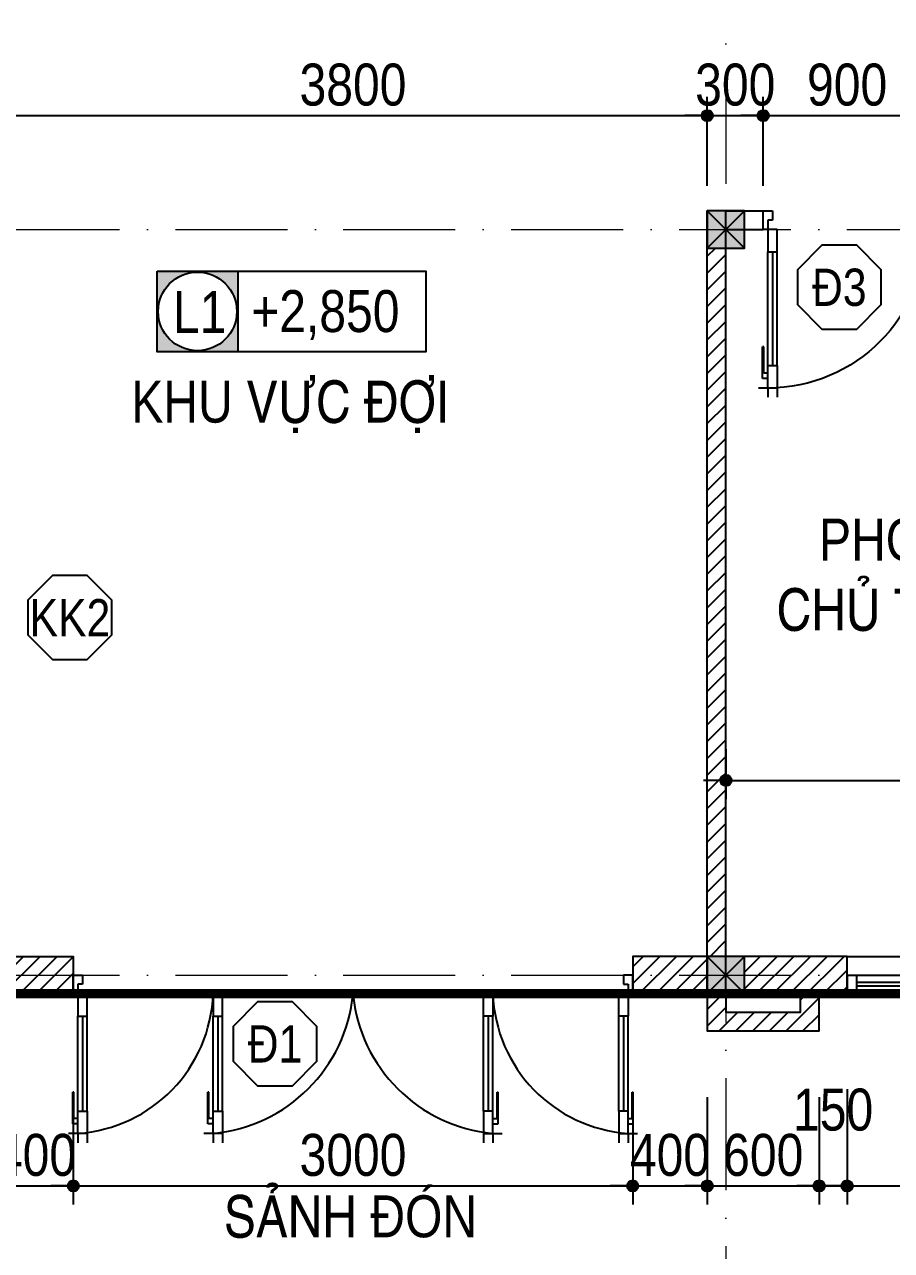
# Model space of a CAD drawing. Extents: x -1107188 to -523840, y 39692 to 514392.
# Drawn here: x -1085881 to -1081232, y 471298 to 477876 of the extents above; entities that cross this region are included whole.
import ezdxf
from ezdxf.enums import TextEntityAlignment as Align

# ---------------------------------------------------------------- set-up
doc = ezdxf.new("R2010")
doc.units = 0
doc.linetypes.add('ACAD_ISO10W100', pattern=[18, 12, -3, 0, -3])
doc.layers.get('0').update_dxf_attribs({"color": 255, "linetype": 'CONTINUOUS'})
doc.layers.get('DEFPOINTS').update_dxf_attribs({"linetype": 'CONTINUOUS'})
for name, color, linetype in [('009', 251, 'CONTINUOUS'), ('DIM', 1, 'CONTINUOUS'), ('DOOR', 20, 'CONTINUOUS'), ('MEDIUM', 2, 'CONTINUOUS'), ('TAGS', 60, 'CONTINUOUS'), ('TEXT', 7, 'CONTINUOUS'), ('TUONG', 131, 'CONTINUOUS'), ('WALL', 4, 'CONTINUOUS')]:
    doc.layers.add(name, color=color, linetype=linetype)
doc.layers.add('NET-THAY', color=2, linetype='CONTINUOUS', lineweight=13)
doc.layers.add('TRUC', color=24, linetype='CONTINUOUS', lineweight=0)
doc.styles.add('1', font='', dxfattribs={"height": 250})
doc.styles.add('HEL-CONDENSE', font='')
doc.styles.add('VNI-HELVE-CONDENSEN', font='')
doc.styles.get('1').set_extended_font_data('VNI-Helve-Condense')
doc.styles.get('HEL-CONDENSE').set_extended_font_data('VNI-Helve-Condense')
doc.styles.get('VNI-HELVE-CONDENSEN').set_extended_font_data('VNI-Helve-Condense')
doc.dimstyles.new('D100', dxfattribs={"dimtxt": 225, "dimasz": 1.2, "dimexe": 100, "dimexo": 0, "dimgap": 50, "dimtad": 1, "dimdec": 0, "dimzin": 13, "dimdsep": 46, "dimtxsty": 'HEL-CONDENSE', "dimblk": 'D50', "dimcen": 0, "dimclrd": 1, "dimclre": 1, "dimclrt": 7, "dimadec": 0, "dimazin": 0, "dimtfac": 1, "dimtdec": 0, "dimtmove": 0, "dimatfit": 3, "dimldrblk": 'D50', "dimfxl": 1, "dimtolj": 1, "dimtzin": 13, "dimarcsym": 0})
pattern_1 = [(45, (-2399621.036, 99015.243), (-44.9012806, 44.9012806), [])]

# ---------------------------------------------------------------- blocks, each defined once
blk = doc.blocks.new('A$C6E0044D6')
at = {"layer": 'DOOR'}
for p, q in [((-25, 925), (-75, 925)), ((-25, 925), (-25, 975)), ((25, 925), (-25, 925)), ((-25, 925), (-25, 805)), ((25, 925), (25, 975)), ((25, 805), (25, 925)), ((-25, 874.1), (-53.3, 874.1)), ((-53.3, 874.1), (-53.3, 704.5)), ((-25, 874.1), (-25, 845.9)), ((-25, 845.9), (-47.6, 845.9)), ((-47.6, 845.9), (-47.6, 704.5)), ((-25, 827.9), (-25, 195)), ((-25, 805), (25, 805)), ((0, 195), (0, 805)), ((25, 805), (25, 195)), ((-47.6, 704.5), (-53.3, 704.5)), ((-25, 195), (25, 195)), ((-25, 75), (-25, 195)), ((25, 195), (25, 75)), ((-25, 75), (-50, 75)), ((-50, 75), (-50, -25)), ((-25, 25), (-25, 75)), ((25, 75), (-25, 75)), ((825, 25), (825, 75)), ((825, 75), (850, 75)), ((850, 75), (850, -25)), ((0, 25), (-25, 25)), ((0, -25), (0, 25)), ((800, -25), (800, 25)), ((800, 25), (825, 25)), ((-50, -25), (0, -25)), ((850, -25), (800, -25))]:
    blk.add_line(p, q, dxfattribs=at)
at = {"layer": 'DOOR', "color": 251}
blk.add_arc((-25, 75), 850, 0, 90, dxfattribs=at)
blk = doc.blocks.new('s11')
at = {"layer": 'DOOR'}
for p, q in [((0, 0), (0, -100)), ((1400, 0), (0, 0)), ((50, 0), (50, -100)), ((1350, 0), (1350, -100)), ((1400, 0), (1400, -100)), ((1400, -100), (0, -100))]:
    blk.add_line(p, q, dxfattribs=at)
at = {"layer": 'DOOR', "linetype": 'ByBlock', "lineweight": -2}
for p, q in [((675, -100), (675, 0)), ((725, -100), (725, 0))]:
    blk.add_line(p, q, dxfattribs=at)
at = {"layer": 'DOOR', "color": 251}
for p, q in [((50, -40), (675, -40)), ((50, -60), (675, -60)), ((725, -40), (1350, -40)), ((725, -60), (1350, -60))]:
    blk.add_line(p, q, dxfattribs=at)
blk = doc.blocks.new('A$C27B14CF0')
at = {"layer": 'TAGS', "ltscale": 1000}
h = blk.add_hatch(color=8, dxfattribs=at)
h.paths.add_polyline_path([(249.9, 243.1), (-182.1, 243.1), (-182.1, -188.9), (249.9, -188.9)])
h.paths.add_polyline_path([(244.9, 27.1, -1), (-177.1, 27.1, -1)], flags=16)
blk.add_line((249.9, 243.1), (249.9, -188.9), dxfattribs=at)
blk.add_lwpolyline([(-182.1, 243.1), (1257.9, 243.1), (1257.9, -188.9), (-182.1, -188.9)], close=True, dxfattribs=at)
blk.add_circle((33.9, 27.1), 211, dxfattribs=at)
at = {"layer": 'TAGS', "ltscale": 1000, "style": 'VNI-HELVE-CONDENSEN'}
for p in [(-44.3, -83.7), (379.3, -83.7)]:
    blk.add_attdef('S', p, '', height=225, dxfattribs=at)
blk = doc.blocks.new('KH-CUADI')
at = {"layer": 'TAGS'}
blk.add_lwpolyline([(-124.3, 300), (-300, 124.3), (-300, -124.3), (-124.3, -300), (124.3, -300), (300, -124.3), (300, 124.3), (124.3, 300)], close=True, dxfattribs=at)
at = {"layer": 'TAGS', "style": 'VNI-HELVE-CONDENSEN'}
blk.add_attdef('D', text='', height=300, dxfattribs=at).set_placement((0, 0), align=Align.MIDDLE)
blk = doc.blocks.new('A$C225A2996')
at = {"layer": 'WALL'}
blk.add_hatch(color=4, dxfattribs=at).paths.add_polyline_path([(531.4, 81.6), (731.4, 81.6), (731.4, 281.6), (531.4, 281.6)])
at = {"layer": 'WALL', "color": 4}
for p, q in [((531.4, 281.6), (731.4, 81.6)), ((531.4, 81.6), (731.4, 281.6))]:
    blk.add_line(p, q, dxfattribs=at)
blk.add_lwpolyline([(531.4, 81.6), (731.4, 81.6), (731.4, 281.6), (531.4, 281.6)], close=True, dxfattribs=at)
blk = doc.blocks.new('A$C64CC7D9A')
at = {"layer": 'DOOR'}
for p, q in [((-312.4, 362), (-312.4, 462)), ((-312.4, 462), (-262.4, 462)), ((-262.4, 462), (-262.4, 412)), ((2637.6, 462), (2637.6, 412)), ((2687.6, 462), (2637.6, 462)), ((2687.6, 362), (2687.6, 462)), ((-262.4, 412), (-287.4, 412)), ((-287.4, 412), (-287.4, 362)), ((2637.6, 412), (2662.6, 412)), ((2662.6, 412), (2662.6, 362)), ((-287.4, 362), (-312.4, 362)), ((-237.4, 362), (-287.4, 362)), ((-287.4, 362), (-287.4, 242)), ((-237.4, 242), (-237.4, 362)), ((487.6, 362), (437.6, 362)), ((437.6, 362), (437.6, 242)), ((487.6, 242), (487.6, 362)), ((1887.6, 242), (1887.6, 362)), ((1887.6, 362), (1937.6, 362)), ((1937.6, 362), (1937.6, 242)), ((2612.6, 242), (2612.6, 362)), ((2612.6, 362), (2662.6, 362)), ((2662.6, 362), (2687.6, 362)), ((2662.6, 362), (2662.6, 242)), ((-287.4, 242), (-237.4, 242)), ((-287.4, -290.9), (-287.4, 242)), ((-262.4, 242), (-262.4, -268)), ((-237.4, -268), (-237.4, 242)), ((437.6, 242), (487.6, 242)), ((437.6, -290.9), (437.6, 242)), ((462.6, 242), (462.6, -268)), ((487.6, -268), (487.6, 242)), ((1887.6, -268), (1887.6, 242)), ((1937.6, 242), (1887.6, 242)), ((1912.6, 242), (1912.6, -268)), ((1937.6, -290.9), (1937.6, 242)), ((2612.6, -268), (2612.6, 242)), ((2662.6, 242), (2612.6, 242)), ((2637.6, 242), (2637.6, -268)), ((2662.6, -290.9), (2662.6, 242)), ((-315.7, -337.1), (-315.7, -167.5)), ((-310, -167.5), (-315.7, -167.5)), ((-310, -308.9), (-310, -167.5)), ((409.3, -337.1), (409.3, -167.5)), ((415, -167.5), (409.3, -167.5)), ((415, -308.9), (415, -167.5)), ((1960.2, -308.9), (1960.2, -167.5)), ((1960.2, -167.5), (1965.9, -167.5)), ((1965.9, -337.1), (1965.9, -167.5)), ((2685.2, -308.9), (2685.2, -167.5)), ((2685.2, -167.5), (2690.9, -167.5)), ((2690.9, -337.1), (2690.9, -167.5)), ((-287.4, -308.9), (-310, -308.9)), ((-287.4, -268), (-237.4, -268)), ((-287.4, -388), (-287.4, -268)), ((-287.4, -337.1), (-287.4, -308.9)), ((-237.4, -268), (-237.4, -388)), ((437.6, -308.9), (415, -308.9)), ((437.6, -268), (487.6, -268)), ((437.6, -388), (437.6, -268)), ((437.6, -337.1), (437.6, -308.9)), ((487.6, -268), (487.6, -388)), ((1937.6, -268), (1887.6, -268)), ((1887.6, -268), (1887.6, -388)), ((1937.6, -388), (1937.6, -268)), ((1937.6, -337.1), (1937.6, -308.9)), ((1937.6, -308.9), (1960.2, -308.9)), ((2662.6, -268), (2612.6, -268)), ((2612.6, -268), (2612.6, -388)), ((2662.6, -388), (2662.6, -268)), ((2662.6, -337.1), (2662.6, -308.9)), ((2662.6, -308.9), (2685.2, -308.9)), ((-287.4, -388), (-337.4, -388)), ((-287.4, -337.1), (-315.7, -337.1)), ((-287.4, -388), (-287.4, -438)), ((-237.4, -388), (-287.4, -388)), ((-237.4, -388), (-237.4, -438)), ((437.6, -388), (387.6, -388)), ((437.6, -337.1), (409.3, -337.1)), ((437.6, -388), (437.6, -438)), ((487.6, -388), (437.6, -388)), ((487.6, -388), (487.6, -438)), ((1887.6, -388), (1887.6, -438)), ((1887.6, -388), (1937.6, -388)), ((1937.6, -337.1), (1965.9, -337.1)), ((1937.6, -388), (1937.6, -438)), ((1937.6, -388), (1987.6, -388)), ((2612.6, -388), (2612.6, -438)), ((2612.6, -388), (2662.6, -388)), ((2662.6, -337.1), (2690.9, -337.1)), ((2662.6, -388), (2662.6, -438)), ((2662.6, -388), (2712.6, -388))]:
    blk.add_line(p, q, dxfattribs=at)
at = {"layer": 'DOOR', "color": 251}
for centre, radius, start, end in [((-341.4, 389.6), 779.5, 273.97401, 357.96804), ((360.6, 439), 830.6, 275.32072, 354.67928), ((2014.6, 439), 830.6, 185.32072, 264.67928), ((2716.6, 389.6), 779.5, 182.03196, 266.02599)]:
    blk.add_arc(centre, radius, start, end, dxfattribs=at)
blk = doc.blocks.new('D50')
at = {"layer": 'DIM'}
blk.add_hatch(color=256, dxfattribs=at).paths.add_polyline_path([(25, 0, 1), (-25, 0, 1)])
blk.add_line((25, 0), (100, 0), dxfattribs=at)
blk.add_circle((0, 0), 25, dxfattribs=at)
blk = doc.blocks.new('*D251')
at = {"layer": 'DEFPOINTS', "color": 0, "transparency": 16777216}
for p in [(-1086019.9, 472120.9), (-1085619.9, 472112.6), (-1085619.9, 471644.1)]:
    blk.add_point(p, dxfattribs=at)
at = {"layer": 'DIM', "color": 1, "lineweight": -2, "transparency": 16777216}
for p, q in [((-1086019.9, 472120.9), (-1086019.9, 471544.1)), ((-1085619.9, 472112.6), (-1085619.9, 471544.1)), ((-1086018.7, 471644.1), (-1085621.1, 471644.1))]:
    blk.add_line(p, q, dxfattribs=at)
at = {"layer": 'DIM', "color": 1, "lineweight": -2, "transparency": 16777216, "xscale": 1.199999999999999, "yscale": 1.199999999999999, "zscale": 1.199999999999999, "rotation": 180}
blk.add_blockref('D50', (-1086019.9, 471644.1), dxfattribs=at)
at = {"layer": 'DIM', "color": 1, "lineweight": -2, "transparency": 16777216, "xscale": 1.199999999999999, "yscale": 1.199999999999999, "zscale": 1.199999999999999}
blk.add_blockref('D50', (-1085619.9, 471644.1), dxfattribs=at)
at = {"layer": 'DIM', "color": 7, "transparency": 16777216, "insert": (-1085819.9, 471809), "char_height": 225, "attachment_point": 5, "style": 'HEL-CONDENSE'}
blk.add_mtext('\\A1;400', dxfattribs=at)
blk = doc.blocks.new('*D252')
at = {"layer": 'DEFPOINTS', "color": 0, "transparency": 16777216}
for p in [(-1085619.9, 472112.6), (-1082619.9, 472112.6), (-1082619.9, 471644.1)]:
    blk.add_point(p, dxfattribs=at)
at = {"layer": 'DIM', "color": 1, "lineweight": -2, "transparency": 16777216}
for p, q in [((-1085619.9, 472112.6), (-1085619.9, 471544.1)), ((-1082619.9, 472112.6), (-1082619.9, 471544.1)), ((-1085618.7, 471644.1), (-1082621.1, 471644.1))]:
    blk.add_line(p, q, dxfattribs=at)
at = {"layer": 'DIM', "color": 1, "lineweight": -2, "transparency": 16777216, "xscale": 1.199999999999999, "yscale": 1.199999999999999, "zscale": 1.199999999999999, "rotation": 180}
blk.add_blockref('D50', (-1085619.9, 471644.1), dxfattribs=at)
at = {"layer": 'DIM', "color": 1, "lineweight": -2, "transparency": 16777216, "xscale": 1.199999999999999, "yscale": 1.199999999999999, "zscale": 1.199999999999999}
blk.add_blockref('D50', (-1082619.9, 471644.1), dxfattribs=at)
at = {"layer": 'DIM', "color": 7, "transparency": 16777216, "insert": (-1084119.9, 471809), "char_height": 225, "attachment_point": 5, "style": 'HEL-CONDENSE'}
blk.add_mtext('\\A1;3000', dxfattribs=at)
blk = doc.blocks.new('*D253')
at = {"layer": 'DEFPOINTS', "color": 0, "transparency": 16777216}
for p in [(-1082619.9, 472112.6), (-1082219.9, 472120.9), (-1082219.9, 471644.1)]:
    blk.add_point(p, dxfattribs=at)
at = {"layer": 'DIM', "color": 1, "lineweight": -2, "transparency": 16777216}
for p, q in [((-1082619.9, 472112.6), (-1082619.9, 471544.1)), ((-1082219.9, 472120.9), (-1082219.9, 471544.1)), ((-1082618.7, 471644.1), (-1082221.1, 471644.1))]:
    blk.add_line(p, q, dxfattribs=at)
at = {"layer": 'DIM', "color": 1, "lineweight": -2, "transparency": 16777216, "xscale": 1.199999999999999, "yscale": 1.199999999999999, "zscale": 1.199999999999999, "rotation": 180}
blk.add_blockref('D50', (-1082619.9, 471644.1), dxfattribs=at)
at = {"layer": 'DIM', "color": 1, "lineweight": -2, "transparency": 16777216, "xscale": 1.199999999999999, "yscale": 1.199999999999999, "zscale": 1.199999999999999}
blk.add_blockref('D50', (-1082219.9, 471644.1), dxfattribs=at)
at = {"layer": 'DIM', "color": 7, "transparency": 16777216, "insert": (-1082419.9, 471809), "char_height": 225, "attachment_point": 5, "style": 'HEL-CONDENSE'}
blk.add_mtext('\\A1;400', dxfattribs=at)
blk = doc.blocks.new('*D254')
at = {"layer": 'DEFPOINTS', "color": 0, "transparency": 16777216}
for p in [(-1082219.9, 472120.9), (-1081619.9, 472120.9), (-1081619.9, 471644.1)]:
    blk.add_point(p, dxfattribs=at)
at = {"layer": 'DIM', "color": 1, "lineweight": -2, "transparency": 16777216}
for p, q in [((-1082219.9, 472120.9), (-1082219.9, 471544.1)), ((-1081619.9, 472120.9), (-1081619.9, 471544.1)), ((-1082218.7, 471644.1), (-1081621.1, 471644.1))]:
    blk.add_line(p, q, dxfattribs=at)
at = {"layer": 'DIM', "color": 1, "lineweight": -2, "transparency": 16777216, "xscale": 1.199999999999999, "yscale": 1.199999999999999, "zscale": 1.199999999999999, "rotation": 180}
blk.add_blockref('D50', (-1082219.9, 471644.1), dxfattribs=at)
at = {"layer": 'DIM', "color": 1, "lineweight": -2, "transparency": 16777216, "xscale": 1.199999999999999, "yscale": 1.199999999999999, "zscale": 1.199999999999999}
blk.add_blockref('D50', (-1081619.9, 471644.1), dxfattribs=at)
at = {"layer": 'DIM', "color": 7, "transparency": 16777216, "insert": (-1081919.9, 471809), "char_height": 225, "attachment_point": 5, "style": 'HEL-CONDENSE'}
blk.add_mtext('\\A1;600', dxfattribs=at)
blk = doc.blocks.new('*D255')
at = {"layer": 'DEFPOINTS', "color": 0, "transparency": 16777216}
for p in [(-1081469.9, 472162.6), (-1081619.9, 472120.9), (-1081469.9, 471644.1)]:
    blk.add_point(p, dxfattribs=at)
at = {"layer": 'DIM', "color": 1, "lineweight": -2, "transparency": 16777216}
for p, q in [((-1081469.9, 472162.6), (-1081469.9, 471544.1)), ((-1081619.9, 472120.9), (-1081619.9, 471544.1)), ((-1081618.7, 471644.1), (-1081471.1, 471644.1))]:
    blk.add_line(p, q, dxfattribs=at)
at = {"layer": 'DIM', "color": 1, "lineweight": -2, "transparency": 16777216, "xscale": 1.199999999999999, "yscale": 1.199999999999999, "zscale": 1.199999999999999, "rotation": 180}
blk.add_blockref('D50', (-1081619.9, 471644.1), dxfattribs=at)
at = {"layer": 'DIM', "color": 1, "lineweight": -2, "transparency": 16777216, "xscale": 1.199999999999999, "yscale": 1.199999999999999, "zscale": 1.199999999999999}
blk.add_blockref('D50', (-1081469.9, 471644.1), dxfattribs=at)
at = {"layer": 'DIM', "color": 7, "transparency": 16777216, "insert": (-1081544.9, 472052.1), "char_height": 225, "attachment_point": 5, "style": 'HEL-CONDENSE'}
blk.add_mtext('\\A1;150', dxfattribs=at)
blk = doc.blocks.new('*D256')
at = {"layer": 'DEFPOINTS', "color": 0, "transparency": 16777216}
for p in [(-1081469.9, 472162.6), (-1080069.9, 472112.6), (-1080069.9, 471644.1)]:
    blk.add_point(p, dxfattribs=at)
at = {"layer": 'DIM', "color": 1, "lineweight": -2, "transparency": 16777216}
for p, q in [((-1081469.9, 472162.6), (-1081469.9, 471544.1)), ((-1080069.9, 472112.6), (-1080069.9, 471544.1)), ((-1081468.7, 471644.1), (-1080071.1, 471644.1))]:
    blk.add_line(p, q, dxfattribs=at)
at = {"layer": 'DIM', "color": 1, "lineweight": -2, "transparency": 16777216, "xscale": 1.199999999999999, "yscale": 1.199999999999999, "zscale": 1.199999999999999, "rotation": 180}
blk.add_blockref('D50', (-1081469.9, 471644.1), dxfattribs=at)
at = {"layer": 'DIM', "color": 1, "lineweight": -2, "transparency": 16777216, "xscale": 1.199999999999999, "yscale": 1.199999999999999, "zscale": 1.199999999999999}
blk.add_blockref('D50', (-1080069.9, 471644.1), dxfattribs=at)
at = {"layer": 'DIM', "color": 7, "transparency": 16777216, "insert": (-1080769.9, 471809), "char_height": 225, "attachment_point": 5, "style": 'HEL-CONDENSE'}
blk.add_mtext('\\A1;1400', dxfattribs=at)
blk = doc.blocks.new('*D287')
at = {"layer": 'DEFPOINTS', "color": 0, "transparency": 16777216}
for p in [(-1082219.9, 477387.6), (-1086019.9, 477011), (-1082219.9, 477011)]:
    blk.add_point(p, dxfattribs=at)
at = {"layer": 'DIM', "color": 1, "lineweight": -2, "transparency": 16777216}
for p, q in [((-1086019.9, 477011), (-1086019.9, 477487.6)), ((-1082219.9, 477011), (-1082219.9, 477487.6)), ((-1086018.7, 477387.6), (-1082221.1, 477387.6))]:
    blk.add_line(p, q, dxfattribs=at)
at = {"layer": 'DIM', "color": 1, "lineweight": -2, "transparency": 16777216, "xscale": 1.199999999999999, "yscale": 1.199999999999999, "zscale": 1.199999999999999, "rotation": 180}
blk.add_blockref('D50', (-1086019.9, 477387.6), dxfattribs=at)
at = {"layer": 'DIM', "color": 1, "lineweight": -2, "transparency": 16777216, "xscale": 1.199999999999999, "yscale": 1.199999999999999, "zscale": 1.199999999999999}
blk.add_blockref('D50', (-1082219.9, 477387.6), dxfattribs=at)
at = {"layer": 'DIM', "color": 7, "transparency": 16777216, "insert": (-1084119.9, 477552.5), "char_height": 225, "attachment_point": 5, "style": 'HEL-CONDENSE'}
blk.add_mtext('\\A1;3800', dxfattribs=at)
blk = doc.blocks.new('*D288')
at = {"layer": 'DEFPOINTS', "color": 0, "transparency": 16777216}
for p in [(-1081919.9, 477387.6), (-1082219.9, 477011), (-1081919.9, 477011)]:
    blk.add_point(p, dxfattribs=at)
at = {"layer": 'DIM', "color": 1, "lineweight": -2, "transparency": 16777216}
for p, q in [((-1082219.9, 477011), (-1082219.9, 477487.6)), ((-1081919.9, 477011), (-1081919.9, 477487.6)), ((-1082218.7, 477387.6), (-1081921.1, 477387.6))]:
    blk.add_line(p, q, dxfattribs=at)
at = {"layer": 'DIM', "color": 1, "lineweight": -2, "transparency": 16777216, "xscale": 1.199999999999999, "yscale": 1.199999999999999, "zscale": 1.199999999999999, "rotation": 180}
blk.add_blockref('D50', (-1082219.9, 477387.6), dxfattribs=at)
at = {"layer": 'DIM', "color": 1, "lineweight": -2, "transparency": 16777216, "xscale": 1.199999999999999, "yscale": 1.199999999999999, "zscale": 1.199999999999999}
blk.add_blockref('D50', (-1081919.9, 477387.6), dxfattribs=at)
at = {"layer": 'DIM', "color": 7, "transparency": 16777216, "insert": (-1082069.9, 477552.5), "char_height": 225, "attachment_point": 5, "style": 'HEL-CONDENSE'}
blk.add_mtext('\\A1;300', dxfattribs=at)
blk = doc.blocks.new('*D289')
at = {"layer": 'DEFPOINTS', "color": 0, "transparency": 16777216}
for p in [(-1081019.9, 477387.6), (-1081919.9, 477011), (-1081019.9, 477011)]:
    blk.add_point(p, dxfattribs=at)
at = {"layer": 'DIM', "color": 1, "lineweight": -2, "transparency": 16777216}
for p, q in [((-1081919.9, 477011), (-1081919.9, 477487.6)), ((-1081019.9, 477011), (-1081019.9, 477487.6)), ((-1081918.7, 477387.6), (-1081021.1, 477387.6))]:
    blk.add_line(p, q, dxfattribs=at)
at = {"layer": 'DIM', "color": 1, "lineweight": -2, "transparency": 16777216, "xscale": 1.199999999999999, "yscale": 1.199999999999999, "zscale": 1.199999999999999, "rotation": 180}
blk.add_blockref('D50', (-1081919.9, 477387.6), dxfattribs=at)
at = {"layer": 'DIM', "color": 1, "lineweight": -2, "transparency": 16777216, "xscale": 1.199999999999999, "yscale": 1.199999999999999, "zscale": 1.199999999999999}
blk.add_blockref('D50', (-1081019.9, 477387.6), dxfattribs=at)
at = {"layer": 'DIM', "color": 7, "transparency": 16777216, "insert": (-1081469.9, 477552.5), "char_height": 225, "attachment_point": 5, "style": 'HEL-CONDENSE'}
blk.add_mtext('\\A1;900', dxfattribs=at)
blk = doc.blocks.new('*D371')
at = {"layer": 'DEFPOINTS', "color": 0, "transparency": 16777216}
for p in [(-1082119.9, 473987.9), (-1079419.9, 473987.9), (-1079419.9, 473820)]:
    blk.add_point(p, dxfattribs=at)
at = {"layer": 'DIM', "color": 1, "lineweight": -2, "transparency": 16777216}
for p, q in [((-1082119.9, 473987.9), (-1082119.9, 473720)), ((-1079419.9, 473987.9), (-1079419.9, 473720)), ((-1082118.7, 473820), (-1079421.1, 473820))]:
    blk.add_line(p, q, dxfattribs=at)
at = {"layer": 'DIM', "color": 1, "lineweight": -2, "transparency": 16777216, "xscale": 1.199999999999999, "yscale": 1.199999999999999, "zscale": 1.199999999999999, "rotation": 180}
blk.add_blockref('D50', (-1082119.9, 473820), dxfattribs=at)
at = {"layer": 'DIM', "color": 1, "lineweight": -2, "transparency": 16777216, "xscale": 1.199999999999999, "yscale": 1.199999999999999, "zscale": 1.199999999999999}
blk.add_blockref('D50', (-1079419.9, 473820), dxfattribs=at)
at = {"layer": 'DIM', "color": 7, "transparency": 16777216, "insert": (-1080769.9, 473984.9), "char_height": 225, "attachment_point": 5, "style": 'HEL-CONDENSE'}
blk.add_mtext('\\A1;2700', dxfattribs=at)

msp = doc.modelspace()

# ---------------------------------------------------------------- hatches: boundary and pattern name
at = {"layer": '009'}
h = msp.add_hatch(dxfattribs=at)
h.set_pattern_fill('ANSI31', color=256, scale=20, style=0)
h.set_pattern_definition(pattern_1)
h.paths.add_polyline_path([(-1091519.891, 478775.801), (-1091519.891, 478675.801), (-1087819.891, 478675.801), (-1087819.891, 478775.801)])
h.paths.add_polyline_path([(-1086619.891, 478775.801), (-1086619.891, 478675.801), (-1086219.891, 478675.801), (-1086219.891, 478775.801)])
h.paths.add_polyline_path([(-1086019.891, 480163.256), (-1086119.891, 480114.799), (-1086119.891, 478875.801), (-1086019.891, 478875.801)])
h.paths.add_polyline_path([(-1086019.891, 482675.801), (-1086119.891, 482675.801), (-1086119.891, 480114.799), (-1086019.891, 480163.256)])
h.paths.add_polyline_path([(-1085819.891, 482875.801), (-1085819.891, 483075.801), (-1086419.891, 483075.801), (-1086419.891, 482875.801), (-1086669.891, 482875.801), (-1086669.891, 482675.801), (-1086219.891, 482675.801), (-1086219.891, 482875.801), (-1086319.891, 482875.801), (-1086319.891, 482975.801), (-1085919.891, 482975.801), (-1085919.891, 482875.801), (-1086019.891, 482875.801), (-1086019.891, 482675.801), (-1085469.891, 482675.801), (-1085469.891, 482875.801)])
h.paths.add_polyline_path([(-1088069.891, 482675.801), (-1088069.891, 482875.801), (-1088319.891, 482875.801), (-1088319.891, 483075.801), (-1088919.891, 483075.801), (-1088919.891, 482875.801), (-1089419.891, 482875.801), (-1089419.891, 482675.801)])
h.paths.add_polyline_path([(-1088419.891, 482875.801), (-1088419.891, 482975.801), (-1088819.891, 482975.801), (-1088819.891, 482875.801)], flags=17)
h.paths.add_polyline_path([(-1082769.891, 482875.801), (-1082769.891, 482675.801), (-1082219.891, 482675.801), (-1082219.891, 482875.801), (-1082319.891, 482875.801), (-1082319.891, 482975.801), (-1081919.891, 482975.801), (-1081919.891, 482875.801), (-1082019.891, 482875.801), (-1082019.891, 482675.801), (-1081569.891, 482675.801), (-1081569.891, 482875.801), (-1081819.891, 482875.801), (-1081819.891, 483075.801), (-1082419.891, 483075.801), (-1082419.891, 482875.801)])
h.paths.add_polyline_path([(-1082219.891, 478875.801), (-1082119.891, 478875.801), (-1082119.891, 482675.801), (-1082219.891, 482675.801)])
h.paths.add_polyline_path([(-1082019.891, 478775.801), (-1082019.891, 478675.801), (-1081619.891, 478675.801), (-1081619.891, 478775.801)])
h.paths.add_polyline_path([(-1076719.891, 478675.801), (-1076719.891, 478775.801), (-1080419.891, 478775.801), (-1080419.891, 478675.801)])
h.paths.add_polyline_path([(-1079319.891, 482875.801), (-1079319.891, 483075.801), (-1079919.891, 483075.801), (-1079919.891, 482875.801), (-1080169.891, 482875.801), (-1080169.891, 482675.801), (-1078819.891, 482675.801), (-1078819.891, 482875.801)])
h.paths.add_polyline_path([(-1079419.891, 482875.801), (-1079419.891, 482975.801), (-1079819.891, 482975.801), (-1079819.891, 482875.801)], flags=17)
h.paths.add_polyline_path([(-1075819.891, 482675.801), (-1075819.891, 482875.801), (-1076319.891, 482875.801), (-1076319.891, 483075.801), (-1076919.891, 483075.801), (-1076919.891, 482875.801), (-1077419.891, 482875.801), (-1077419.891, 482675.801), (-1076719.891, 482675.801), (-1076719.891, 482875.801), (-1076819.891, 482875.801), (-1076819.891, 482975.801), (-1076419.891, 482975.801), (-1076419.891, 482875.801), (-1076519.891, 482875.801), (-1076519.891, 482675.801)])
h.paths.add_polyline_path([(-1081019.891, 476875.801), (-1081019.891, 476775.801), (-1079419.891, 476775.801), (-1079419.891, 472875.801), (-1080069.891, 472875.801), (-1080069.891, 472675.801), (-1079919.891, 472675.801), (-1079919.891, 472475.801), (-1079319.891, 472475.801), (-1079319.891, 472675.801), (-1078819.891, 472675.801), (-1078819.891, 472875.801), (-1079319.891, 472875.801), (-1079319.891, 476775.801), (-1079219.891, 476775.801), (-1079219.891, 476875.801)])
h.paths.add_polyline_path([(-1079419.891, 472675.801), (-1079819.891, 472675.801), (-1079819.891, 472575.801), (-1079419.891, 472575.801)], flags=17)
h.paths.add_polyline_path([(-1082119.891, 476675.801), (-1082219.891, 476675.801), (-1082219.891, 472875.801), (-1082119.891, 472875.801)])
h.paths.add_polyline_path([(-1086019.891, 472875.801), (-1086019.891, 472675.801), (-1085619.891, 472675.801), (-1085619.891, 472875.801)])
h.paths.add_polyline_path([(-1086769.891, 472875.801), (-1086769.891, 472675.801), (-1086619.891, 472675.801), (-1086619.891, 472475.801), (-1086019.891, 472475.801), (-1086019.891, 472675.801), (-1086119.891, 472675.801), (-1086119.891, 472575.801), (-1086519.891, 472575.801), (-1086519.891, 472675.801), (-1086219.891, 472675.801), (-1086219.891, 472875.801)])
h.paths.add_polyline_path([(-1077413.82, 478460.451), (-1077413.82, 478991.151), (-1077071.52, 478991.151), (-1077071.52, 478460.451)], flags=9)
h = msp.add_hatch(dxfattribs=at)
h.set_pattern_fill('ANSI31', color=256, scale=20, style=0)
h.set_pattern_definition(pattern_1)
h.paths.add_polyline_path([(-1081719.891, 472675.801), (-1081719.891, 472575.801), (-1082119.891, 472575.801), (-1082119.891, 472675.801), (-1082219.891, 472675.801), (-1082219.891, 472475.801), (-1081619.891, 472475.801), (-1081619.891, 472675.801), (-1081469.891, 472675.801), (-1081469.891, 472875.801), (-1082019.891, 472875.801), (-1082019.891, 472675.801)])
h.paths.add_polyline_path([(-1082219.891, 472675.801), (-1082219.891, 472875.801), (-1082619.891, 472875.801), (-1082619.891, 472675.801)])
h.paths.add_polyline_path([(-1076719.891, 472875.801), (-1077419.891, 472875.801), (-1077419.891, 472675.801), (-1076919.891, 472675.801), (-1076919.891, 472475.801), (-1076319.891, 472475.801), (-1076319.891, 472675.801), (-1075819.891, 472675.801), (-1075819.891, 472875.801), (-1076519.891, 472875.801), (-1076519.891, 472675.801), (-1076419.891, 472675.801), (-1076419.891, 472575.801), (-1076819.891, 472575.801), (-1076819.891, 472675.801), (-1076719.891, 472675.801)])
h.paths.add_polyline_path([(-1074419.891, 472875.801), (-1074419.891, 472675.801), (-1073719.891, 472675.801), (-1073719.891, 472875.801)])
h.paths.add_polyline_path([(-1076619.891, 472875.801), (-1076519.891, 472875.801), (-1076519.891, 476675.801), (-1076619.891, 476675.801)])
h.paths.add_polyline_path([(-1075519.891, 476875.801), (-1075519.891, 476775.801), (-1073719.891, 476775.801), (-1073719.891, 476875.801)])
h.paths.add_polyline_path([(-1076719.891, 476775.801), (-1076719.891, 476875.801), (-1078319.891, 476875.801), (-1078319.891, 476775.801)])
h.paths.add_polyline_path([(-1077413.82, 472505.951), (-1077413.82, 473045.651), (-1077071.52, 473045.651), (-1077071.52, 472505.951)], flags=9)
h.paths.add_polyline_path([(-1076249.459, 472305.951), (-1076249.459, 472845.651), (-1075907.159, 472845.651), (-1075907.159, 472305.951)], flags=9)
h.paths.add_polyline_path([(-1077413.82, 476560.451), (-1077413.82, 477091.151), (-1077071.52, 477091.151), (-1077071.52, 476560.451)], flags=9)

# ---------------------------------------------------------------- linework, layer by layer
at = {"const_width": 50}
msp.add_lwpolyline([(-1086319.891, 463925.801), (-1081919.891, 463925.801), (-1081919.891, 464325.801), (-1082019.891, 464325.801), (-1082019.891, 470675.801), (-1079319.891, 470675.801), (-1079319.891, 472675.801), (-1088919.891, 472675.801), (-1088919.891, 470675.801), (-1086219.891, 470675.801), (-1086219.891, 464325.801), (-1086319.891, 464325.801), (-1086319.891, 463925.801)], dxfattribs=at)
at = {"layer": 'MEDIUM'}
msp.add_line((-1081469.891, 472875.801), (-1080069.891, 472875.801), dxfattribs=at)
at = {"layer": 'NET-THAY', "linetype": 'ByBlock', "lineweight": -2}
msp.add_line((-1085619.891, 472675.801), (-1082619.891, 472675.801), dxfattribs=at)
at = {"layer": 'TRUC', "linetype": 'ACAD_ISO10W100', "ltscale": 50}
for points in [[(-1082119.891, 484823.057), (-1082119.891, 463746.028)], [(-1103073.876, 476775.801), (-1065303.564, 476775.801)], [(-1103073.876, 472775.801), (-1065303.564, 472775.801)]]:
    msp.add_lwpolyline(points, dxfattribs=at)
at = {"layer": 'TUONG'}
for p, q in [((-1081919.891, 476775.801), (-1081919.891, 476875.801)), ((-1081469.891, 472675.801), (-1081469.891, 472875.801))]:
    msp.add_line(p, q, dxfattribs=at)
for points in [[(-1082219.891, 472650.801), (-1082219.891, 476875.801)], [(-1082119.891, 476875.801), (-1081919.891, 476875.801)], [(-1082119.891, 472650.801), (-1082119.891, 476875.801)], [(-1082119.891, 476775.801), (-1081919.891, 476775.801)], [(-1086019.891, 472875.801), (-1085619.891, 472875.801), (-1085619.891, 472675.801), (-1086019.891, 472675.801)], [(-1082219.891, 472875.801), (-1082619.891, 472875.801), (-1082619.891, 472675.801), (-1082219.891, 472675.801)], [(-1081469.891, 472875.801), (-1082119.891, 472875.801)], [(-1082219.891, 472675.801), (-1082219.891, 472475.801), (-1081619.891, 472475.801), (-1081619.891, 472675.801)], [(-1081719.891, 472675.801), (-1082119.891, 472675.801)], [(-1082119.891, 472675.801), (-1082119.891, 472575.801), (-1081719.891, 472575.801), (-1081719.891, 472675.801)], [(-1081469.891, 472675.801), (-1081619.891, 472675.801)]]:
    msp.add_lwpolyline(points, dxfattribs=at)

# ---------------------------------------------------------------- block references
at = {"layer": 'DOOR', "xscale": -1, "rotation": 180}
msp.add_blockref('A$C6E0044D6', (-1081869.891, 476850.801), dxfattribs=at)
at = {"layer": 'DOOR'}
msp.add_blockref('A$C64CC7D9A', (-1085307.502, 472313.814), dxfattribs=at)
at = {"layer": 'DOOR', "xscale": -1}
msp.add_blockref('s11', (-1080069.891, 472775.801), dxfattribs=at)
at = {"layer": 'TAGS', "linetype": 'Continuous'}
ref = msp.add_blockref('KH-CUADI', (-1081511.927, 476466.501), dxfattribs=dict(at, xscale=0.75, yscale=0.75, zscale=0.75, rotation=180))
ref.add_attrib('D', 'Ñ3', dxfattribs={"color": 7, "height": 200, "style": 'VNI-HELVE-CONDENSEN'}).set_placement((-1081511.927, 476466.501), align=Align.MIDDLE)
at = {"layer": 'TAGS', "ltscale": 1000}
ref = msp.add_blockref('A$C27B14CF0', (-1084987.828, 476309.701), dxfattribs=at)
ref.add_attrib('S', 'L1', (-1085085.09, 476221.108), dxfattribs={"color": 7, "ltscale": 1000, "height": 225, "style": 'VNI-HELVE-CONDENSEN'})
ref.add_attrib('S', '+2,850', (-1084666.091, 476226.044), dxfattribs={"color": 7, "ltscale": 1000, "height": 225, "style": 'VNI-HELVE-CONDENSEN'})
at = {"layer": 'TAGS', "linetype": 'Continuous'}
ref = msp.add_blockref('KH-CUADI', (-1085637.991, 474694.281), dxfattribs=dict(at, xscale=0.75, yscale=0.75, zscale=0.75, rotation=180))
ref.add_attrib('D', 'KK2', dxfattribs={"color": 7, "height": 200, "style": 'VNI-HELVE-CONDENSEN'}).set_placement((-1085637.991, 474694.281), align=Align.MIDDLE)
ref = msp.add_blockref('KH-CUADI', (-1084538.347, 472406.137), dxfattribs=dict(at, xscale=0.75, yscale=0.75, zscale=0.75, rotation=180))
ref.add_attrib('D', 'Ñ1', dxfattribs={"color": 7, "height": 200, "style": 'VNI-HELVE-CONDENSEN'}).set_placement((-1084538.347, 472406.137), align=Align.MIDDLE)
at = {"layer": 'TUONG', "color": 4}
for p in [(-1082751.282, 476594.168), (-1082751.282, 472594.168)]:
    msp.add_blockref('A$C225A2996', p, dxfattribs=at)

# ---------------------------------------------------------------- texts
at = {"layer": 'TEXT', "char_height": 225, "attachment_point": 2, "style": '1'}
for s, insert in [('KHU VÖÏC ÑÔÏI', (-1084456.188, 475965.163)), ('PHOØNG PHOÙ\\PCHUÛ TÒCH UBND', (-1080832.919, 475224.925)), ('SAÛNH ÑOÙN', (-1084133.126, 471593.415))]:
    msp.add_mtext(s, dxfattribs=dict(at, insert=insert))

# ---------------------------------------------------------------- dimensions: what is measured, and where the dimension line sits
at = {"layer": 'DIM'}
for base, p1, p2, picture, middle in [((-1082219.891, 477387.572), (-1086019.891, 477011.015), (-1082219.891, 477011.015), '*D287', (-1084119.891, 477552.472)), ((-1081019.891, 477387.572), (-1081919.891, 477011.015), (-1081019.891, 477011.015), '*D289', (-1081469.891, 477552.472)), ((-1079419.891, 473820.037), (-1082119.891, 473987.928), (-1079419.891, 473987.928), '*D371', (-1080769.891, 473984.937)), ((-1080069.891, 471644.071), (-1081469.891, 472162.633), (-1080069.891, 472112.633), '*D256', (-1080769.891, 471808.971)), ((-1082619.891, 471644.071), (-1085619.891, 472112.633), (-1082619.891, 472112.633), '*D252', (-1084119.891, 471808.971)), ((-1081619.891, 471644.071), (-1082219.891, 472120.877), (-1081619.891, 472120.877), '*D254', (-1081919.891, 471808.971))]:
    dim = msp.add_linear_dim(base=base, p1=p1, p2=p2, dimstyle='D100', override={"dimtmove": 1}, dxfattribs=at)
    dim.commit()
    dim.dimension.update_dxf_attribs({"geometry": picture, "text_midpoint": middle})
for base, p1, p2, picture, middle in [((-1081919.891, 477387.572), (-1082219.891, 477011.015), (-1081919.891, 477011.015), '*D288', (-1082069.891, 477387.572)), ((-1081469.891, 471644.071), (-1081619.891, 472120.877), (-1081469.891, 472162.633), '*D255', (-1081544.891, 471887.238)), ((-1085619.891, 471644.071), (-1086019.891, 472120.877), (-1085619.891, 472112.633), '*D251', (-1085819.891, 471644.071)), ((-1082219.891, 471644.071), (-1082619.891, 472112.633), (-1082219.891, 472120.877), '*D253', (-1082419.891, 471644.071))]:
    dim = msp.add_linear_dim(base=base, p1=p1, p2=p2, dimstyle='D100', override={"dimtmove": 1}, dxfattribs=at)
    dim.commit()
    dim.dimension.update_dxf_attribs({"geometry": picture, "text_midpoint": middle, "dimtype": 160})

doc.saveas('drawing.dxf')
